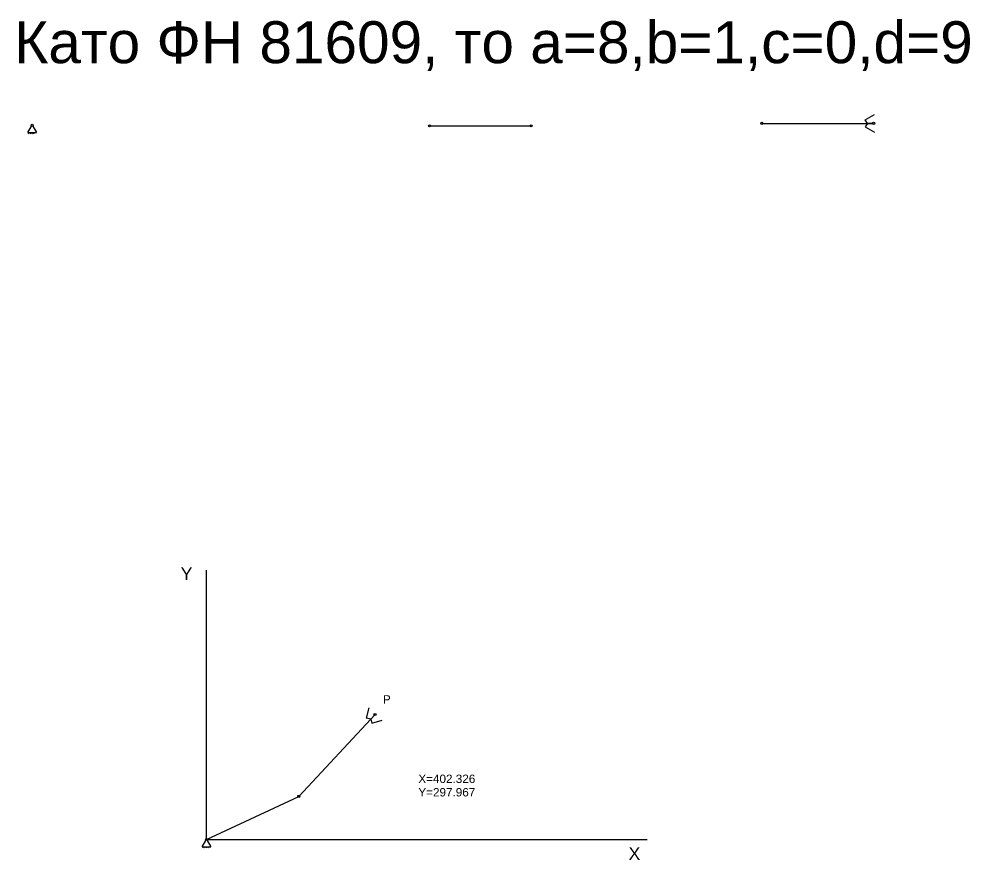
# Model space of a CAD drawing. Header units: millimetres. Extents: x 875 to 10533, y 576 to 3022.
# Drawn here: x 875 to 3145, y 576 to 2583 of the extents above; entities that cross this region are included whole.
import ezdxf

# ---------------------------------------------------------------- set-up
doc = ezdxf.new("R2010")
doc.units = ezdxf.units.MM
doc.styles.get("Standard").update_dxf_attribs({"font": 'arial.ttf'})

# ---------------------------------------------------------------- blocks, each defined once
blk = doc.blocks.new('Block1')
for p, q in [((-10, -17.3), (-1.3, -2.2)), ((-10, -17.3), (10, -17.3)), ((-8.8, -20.1), (-6, -17.3)), ((-4.8, -20.1), (-2, -17.3)), ((-0.8, -20.1), (2, -17.3)), ((1.3, -2.2), (10, -17.3)), ((3.2, -20.1), (6, -17.3))]:
    blk.add_line(p, q)
blk.add_circle((0, 0), 2.5)
blk = doc.blocks.new('Block2')
blk.add_line((0, 0), (243, 0))
for centre in [(0, 0), (243, 0)]:
    blk.add_circle(centre, 2.5)
blk = doc.blocks.new('Block3')
for p, q in [((0, 0), (267, 0)), ((247, 8.7), (268.7, 21.2)), ((252, 0), (247, 8.7)), ((252, 0), (247, -8.7)), ((267, 0), (252, 0)), ((247, -8.7), (268.7, -21.2))]:
    blk.add_line(p, q)
for centre in [(0, 0), (267, 0)]:
    blk.add_circle(centre, 2.5)

msp = doc.modelspace()

# ---------------------------------------------------------------- linework, layer by layer
for q in [(1322.8, 1267.8), (2375, 625.1)]:
    msp.add_line((1322.8, 625.1), q)

# ---------------------------------------------------------------- block references
for name, p in [('Block3', (2648.5, 2334)), ('Block1', (906.7, 2329.4)), ('Block2', (1855.1, 2328)), ('Block1', (1322.8, 625.1))]:
    msp.add_blockref(name, p)
for name, p, rotation in [('Block3', (1543.1, 727.8), 46.99999999999883), ('Block2', (1322.8, 625.1), 25.00000000000506)]:
    msp.add_blockref(name, p, dxfattribs=dict(rotation=rotation))

# ---------------------------------------------------------------- texts
for s, height, p in [('Като ФН 81609, то a=8,b=1,c=0,d=9', 100, (863.8, 2477.6)), ('Y', 30, (1261.2, 1244.2)), ('P', 20, (1744, 949.2)), ('X=402.326', 20, (1828.6, 759.8)), ('Y=297.967', 20, (1828.6, 727.7)), ('X', 30, (2330.5, 576.1))]:
    msp.add_text(s, height=height).set_placement(p)

doc.saveas('drawing.dxf')
